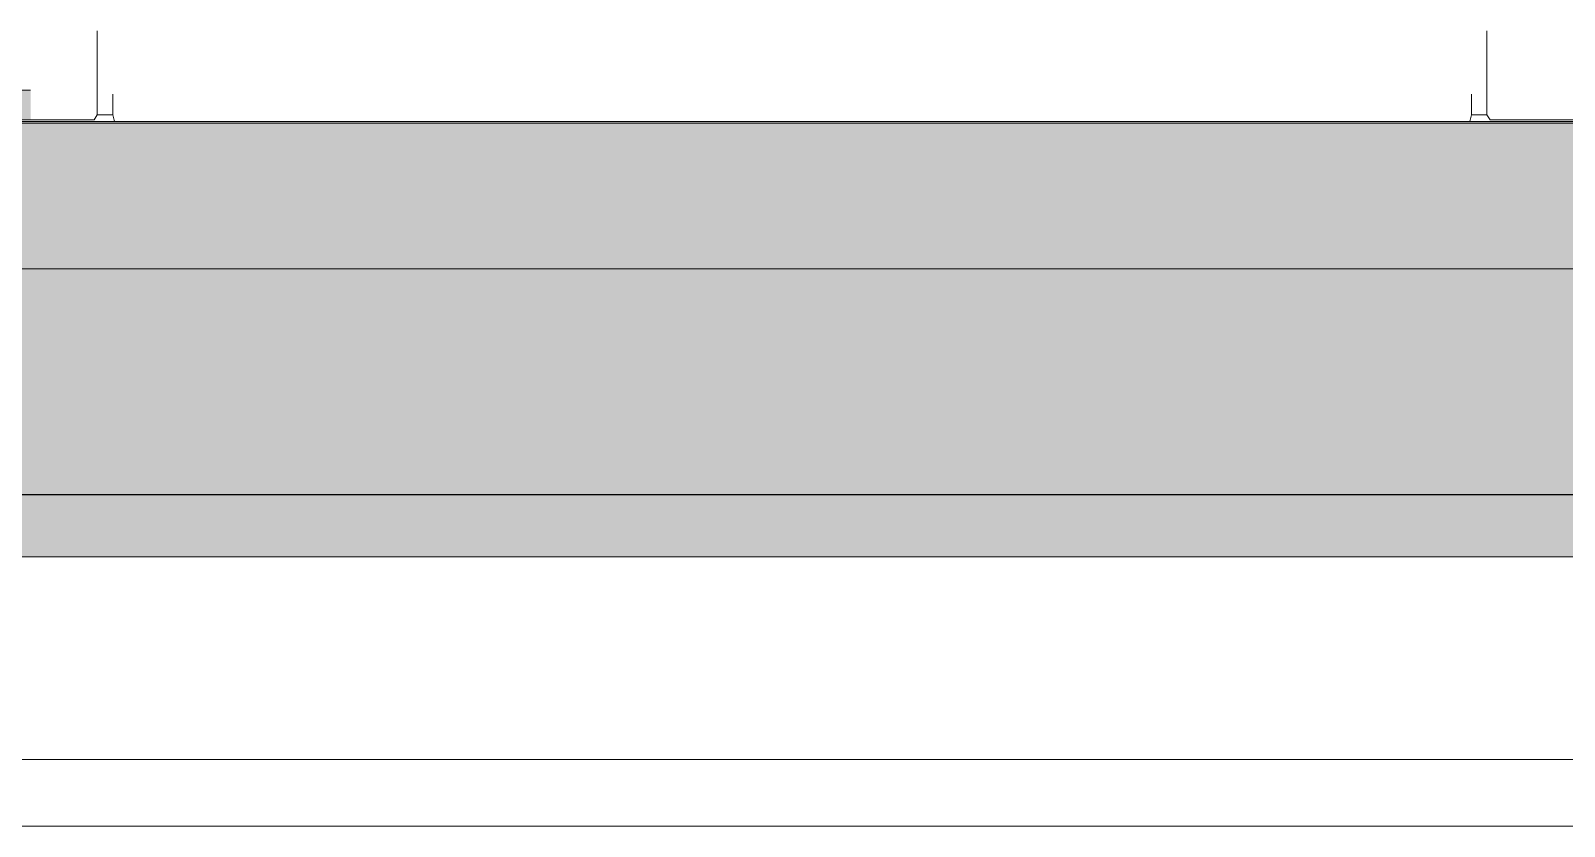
# Model space of a CAD drawing. Header units: metres. Extents: x -208 to 1512, y -277 to 123.
# Drawn here: x 9.49 to 10.376, y -1.667 to -1.207 of the extents above; entities that cross this region are included whole.
import ezdxf

# ---------------------------------------------------------------- set-up
doc = ezdxf.new("R2010")
doc.units = ezdxf.units.M
doc.header["$MEASUREMENT"] = 0
doc.linetypes.add('Wipeout_Contour', pattern=[1, 0, -1])
doc.layers.add('325 Dachfenster', color=7, linetype='Continuous')
doc.layers.add('330 Dachaufbau', color=7, linetype='Continuous')

# ---------------------------------------------------------------- blocks, each defined once
blk = doc.blocks.new('Dachfläche_7_4', base_point=(6.325, -0.39851))
at = {"layer": '330 Dachaufbau', "color": 7, "linetype": 'Continuous', "lineweight": 18, "flags": 128}
blk.add_lwpolyline([(7.80835, -1.24173), (11.16835, -1.24173)], dxfattribs=at)
at = {"color": 254, "linetype": 'Wipeout_Contour', "lineweight": 0, "ltscale": 38.68401}
blk.add_wipeout([(12.655, -1.51148), (6.325, -1.51148), (6.325, -1.54873), (12.655, -1.54873)], dxfattribs=at).dxf.layer = '330 Dachaufbau'
at = {"color": 254, "linetype": 'Wipeout_Contour', "lineweight": 0, "ltscale": 38.75141}
blk.add_wipeout([(6.325, -1.60194), (6.325, -1.62854), (12.655, -1.62854), (12.655, -1.60194)], dxfattribs=at).dxf.layer = '330 Dachaufbau'
at = {"layer": '330 Dachaufbau', "linetype": 'Continuous', "lineweight": 0, "true_color": 0x000000}
h = blk.add_hatch(color=18, dxfattribs=at)
h.paths.add_polyline_path([(6.325, -0.39851), (6.325, -1.51148), (12.655, -1.51148), (12.655, -0.39851)])
h.paths.add_polyline_path([(7.80835, -1.24173), (7.80835, -0.73222), (11.16835, -0.73222), (11.16835, -1.24173)], flags=0)
at = {"layer": '330 Dachaufbau', "color": 7, "linetype": 'Continuous', "lineweight": 18, "flags": 128}
for points in [[(12.655, -1.51148), (6.325, -1.51148)], [(6.325, -1.62854), (12.655, -1.62854)]]:
    blk.add_lwpolyline(points, dxfattribs=at)
at = {"color": 254, "linetype": 'Wipeout_Contour', "lineweight": 0, "ltscale": 38.720084}
blk.add_wipeout([(6.325, -1.60194), (12.655, -1.60194), (12.655, -1.54873), (6.325, -1.54873)], dxfattribs=at).dxf.layer = '330 Dachaufbau'
blk = doc.blocks.new('VELUX SlopeRoofBundle[15]_4')
at = {"color": 254, "linetype": 'Wipeout_Contour', "lineweight": 0, "ltscale": 68.009395}
blk.add_wipeout([(9.4416, -1.25987), (9.49, -1.25987), (9.49, -1.25893), (9.4534, -1.25893), (9.4515, -1.25611), (9.44251, -1.25611), (9.4416, -1.25955)], dxfattribs=at).dxf.layer = '325 Dachfenster'
at = {"color": 254, "linetype": 'Wipeout_Contour', "lineweight": 0, "ltscale": 74.105287}
blk.add_wipeout([(10.3216, -1.25955), (10.3216, -1.25987), (10.37, -1.25987), (10.37, -1.25893), (10.3334, -1.25893), (10.3315, -1.25611), (10.32251, -1.25611)], dxfattribs=at).dxf.layer = '325 Dachfenster'
at = {"color": 254, "linetype": 'Wipeout_Contour', "lineweight": 0, "ltscale": 66.392174}
blk.add_wipeout([(9.49, -1.25893), (9.49, -1.25987), (9.5384, -1.25987), (9.5384, -1.25955), (9.53749, -1.25611), (9.5285, -1.25611), (9.5266, -1.25893)], dxfattribs=at).dxf.layer = '325 Dachfenster'
at = {"color": 254, "linetype": 'Wipeout_Contour', "lineweight": 0, "ltscale": 57.813343}
blk.add_wipeout([(9.49, -1.19678), (9.49, -1.25893), (9.5266, -1.25893), (9.5266, -1.20742), (9.50237, -1.20742), (9.50237, -1.19678)], dxfattribs=at).dxf.layer = '325 Dachfenster'
at = {"color": 254, "linetype": 'Wipeout_Contour', "lineweight": 0, "ltscale": 38.470528}
blk.add_wipeout([(9.5285, -1.20742), (9.5266, -1.20742), (9.5266, -1.25893), (9.5285, -1.25611)], dxfattribs=at).dxf.layer = '325 Dachfenster'
at = {"color": 254, "linetype": 'Wipeout_Contour', "lineweight": 0, "ltscale": 40.082158}
blk.add_wipeout([(10.3315, -1.22218), (9.5285, -1.22218), (9.5285, -1.22997), (10.3315, -1.22997)], dxfattribs=at).dxf.layer = '325 Dachfenster'
at = {"color": 254, "linetype": 'Wipeout_Contour', "lineweight": 0, "ltscale": 38.512407}
blk.add_wipeout([(9.5285, -1.24407), (9.5285, -1.25611), (9.53749, -1.25611), (9.5375, -1.24407)], dxfattribs=at).dxf.layer = '325 Dachfenster'
at = {"layer": '325 Dachfenster', "linetype": 'Continuous', "lineweight": 0, "flags": 128}
for points in [[(9.5285, -1.25611), (9.5266, -1.25893)], [(9.5266, -1.25893), (9.49, -1.25893), (9.4534, -1.25893)]]:
    blk.add_lwpolyline(points, dxfattribs=at)
at = {"color": 254, "linetype": 'Wipeout_Contour', "lineweight": 0, "ltscale": 40.078318}
blk.add_wipeout([(9.5285, -1.22218), (10.3315, -1.22218), (10.3315, -1.21451), (9.5285, -1.21451)], dxfattribs=at).dxf.layer = '325 Dachfenster'
at = {"color": 254, "linetype": 'Wipeout_Contour', "lineweight": 0, "ltscale": 40.085965}
blk.add_wipeout([(9.5285, -1.23744), (10.3315, -1.23744), (10.3315, -1.22997), (9.5285, -1.22997)], dxfattribs=at).dxf.layer = '325 Dachfenster'
at = {"color": 254, "linetype": 'Wipeout_Contour', "lineweight": 0, "ltscale": 40.09444}
blk.add_wipeout([(10.3218, -1.24935), (9.5382, -1.24935), (9.5385, -1.25296), (10.3215, -1.25296)], dxfattribs=at).dxf.layer = '325 Dachfenster'
at = {"color": 254, "linetype": 'Wipeout_Contour', "lineweight": 0, "ltscale": 40.074668}
blk.add_wipeout([(10.3315, -1.20742), (9.5285, -1.20742), (9.5285, -1.21451), (10.3315, -1.21451)], dxfattribs=at).dxf.layer = '325 Dachfenster'
at = {"color": 254, "linetype": 'Wipeout_Contour', "lineweight": 0, "ltscale": 40.089495}
blk.add_wipeout([(9.5285, -1.23744), (9.5285, -1.24407), (10.3315, -1.24407), (10.3315, -1.23744)], dxfattribs=at).dxf.layer = '325 Dachfenster'
at = {"color": 254, "linetype": 'Wipeout_Contour', "lineweight": 0, "ltscale": 40.097155}
blk.add_wipeout([(9.53848, -1.25987), (10.32152, -1.25987), (10.3215, -1.25296), (9.5385, -1.25296)], dxfattribs=at).dxf.layer = '325 Dachfenster'
at = {"layer": '325 Dachfenster', "linetype": 'Continuous', "lineweight": 0, "flags": 128}
for points in [[(9.5285, -1.20742), (9.5285, -1.21451), (9.5285, -1.22218), (9.5285, -1.22997), (9.5285, -1.23744), (9.5285, -1.24407)], [(9.5285, -1.25611), (9.5285, -1.24407)]]:
    blk.add_lwpolyline(points, dxfattribs=at)
at = {"color": 254, "linetype": 'Wipeout_Contour', "lineweight": 0, "ltscale": 62.212868}
blk.add_wipeout([(10.3334, -1.20742), (10.3334, -1.25893), (10.37, -1.25893), (10.37, -1.19678), (10.35763, -1.19678), (10.35763, -1.20742)], dxfattribs=at).dxf.layer = '325 Dachfenster'
at = {"color": 254, "linetype": 'Wipeout_Contour', "lineweight": 0, "ltscale": 40.092221}
blk.add_wipeout([(9.5375, -1.24407), (9.5382, -1.24935), (10.3218, -1.24935), (10.3225, -1.24407)], dxfattribs=at).dxf.layer = '325 Dachfenster'
at = {"color": 254, "linetype": 'Wipeout_Contour', "lineweight": 0, "ltscale": 41.663082}
blk.add_wipeout([(10.3315, -1.20742), (10.3315, -1.25611), (10.3334, -1.25893), (10.3334, -1.20742)], dxfattribs=at).dxf.layer = '325 Dachfenster'
at = {"color": 254, "linetype": 'Wipeout_Contour', "lineweight": 0, "ltscale": 47.956562}
blk.add_wipeout([(9.5375, -1.24407), (9.53749, -1.25611), (9.53848, -1.25987), (9.5385, -1.25296), (9.5382, -1.24935)], dxfattribs=at).dxf.layer = '325 Dachfenster'
at = {"color": 254, "linetype": 'Wipeout_Contour', "lineweight": 0, "ltscale": 52.233742}
blk.add_wipeout([(10.3215, -1.25296), (10.32152, -1.25987), (10.32251, -1.25611), (10.3225, -1.24407), (10.3218, -1.24935)], dxfattribs=at).dxf.layer = '325 Dachfenster'
at = {"color": 254, "linetype": 'Wipeout_Contour', "lineweight": 0, "ltscale": 72.486539}
blk.add_wipeout([(10.4066, -1.25893), (10.37, -1.25893), (10.37, -1.25987), (10.4184, -1.25987), (10.4184, -1.25955), (10.41749, -1.25611), (10.4085, -1.25611)], dxfattribs=at).dxf.layer = '325 Dachfenster'
at = {"layer": '325 Dachfenster', "linetype": 'Continuous', "lineweight": 0, "flags": 128}
for points in [[(9.53749, -1.25611), (9.5375, -1.24407)], [(9.53749, -1.25611), (9.5285, -1.25611)], [(9.53749, -1.25611), (9.53848, -1.25987)], [(9.5384, -1.25987), (9.49, -1.25987), (9.4416, -1.25987)], [(9.5384, -1.25955), (9.5384, -1.25987)]]:
    blk.add_lwpolyline(points, dxfattribs=at)
at = {"color": 254, "linetype": 'Wipeout_Contour', "lineweight": 0, "ltscale": 63.055322}
blk.add_wipeout([(10.37, -1.19678), (10.37, -1.25893), (10.4066, -1.25893), (10.4066, -1.20742), (10.38237, -1.20742), (10.38237, -1.19678)], dxfattribs=at).dxf.layer = '325 Dachfenster'
at = {"color": 254, "linetype": 'Wipeout_Contour', "lineweight": 0, "ltscale": 41.656363}
blk.add_wipeout([(10.3225, -1.24407), (10.32251, -1.25611), (10.3315, -1.25611), (10.3315, -1.24407)], dxfattribs=at).dxf.layer = '325 Dachfenster'
at = {"layer": '325 Dachfenster', "linetype": 'Continuous', "lineweight": 0, "flags": 128}
for points in [[(10.3315, -1.20742), (10.3315, -1.21451), (10.3315, -1.22218), (10.3315, -1.22997), (10.3315, -1.23744), (10.3315, -1.24407)], [(10.3225, -1.24407), (10.32251, -1.25611)], [(10.3315, -1.25611), (10.3315, -1.24407)], [(10.32251, -1.25611), (10.32152, -1.25987)], [(10.3315, -1.25611), (10.32251, -1.25611)], [(10.3315, -1.25611), (10.3334, -1.25893)], [(9.53848, -1.25987), (10.32152, -1.25987)], [(10.3216, -1.25955), (10.3216, -1.25987)], [(10.4184, -1.25987), (10.37, -1.25987), (10.3216, -1.25987)], [(10.4066, -1.25893), (10.37, -1.25893), (10.3334, -1.25893)]]:
    blk.add_lwpolyline(points, dxfattribs=at)
blk = doc.blocks.new('Dachfläche_31_4', base_point=(11.26, -0.41767))
at = {"layer": '325 Dachfenster', "color": 7, "linetype": 'Continuous', "lineweight": 13, "true_color": 0xf4f4f4, "flags": 128}
for points in [[(11.16835, -1.2609), (7.80835, -1.2609)], [(7.80835, -1.3451), (11.16835, -1.3451)], [(11.16835, -1.47543), (7.80835, -1.47543)], [(11.16835, -1.47553), (7.80835, -1.47553)], [(7.80835, -1.66708), (11.16835, -1.66708)]]:
    blk.add_lwpolyline(points, dxfattribs=at)
at = {"layer": '325 Dachfenster', "linetype": 'Continuous', "lineweight": 0}
blk.add_blockref('VELUX SlopeRoofBundle[15]_4', (0, 0), dxfattribs=at)

msp = doc.modelspace()

# ---------------------------------------------------------------- block references
at = {"layer": '330 Dachaufbau', "color": 7, "linetype": 'Continuous', "lineweight": 18}
msp.add_blockref('Dachfläche_7_4', (6.325, -0.39851), dxfattribs=at)

# ---------------------------------------------------------------- next in the draw order: block references
at = {"layer": '325 Dachfenster', "color": 7, "linetype": 'Continuous', "lineweight": 13, "true_color": 0xf4f4f4}
msp.add_blockref('Dachfläche_31_4', (11.26, -0.41767), dxfattribs=at)

doc.saveas('drawing.dxf')
